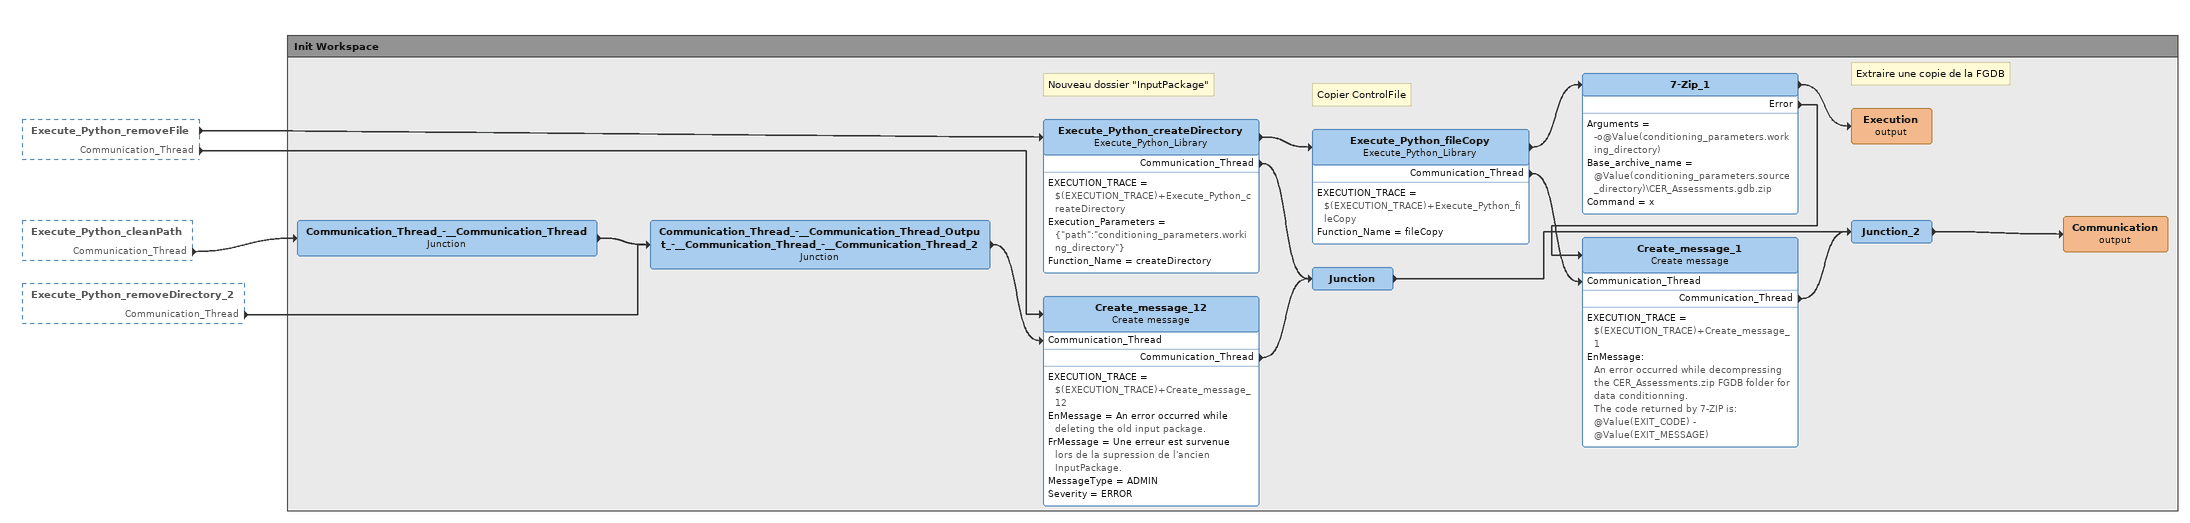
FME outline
Execute_Python_removeFile [outside]
    -> Execute_Python_createDirectory
    Communication_Thread -> Create_message_12
Execute_Python_cleanPath [outside]
    Communication_Thread -> Communication_Thread_-__Communication_Thread
Execute_Python_removeDirectory_2 [outside]
    Communication_Thread -> Communication_Thread_-__Communication_Thread_Output_-__Communication_Thread_-__Communication_Thread_2

Bookmark: Init Workspace
Note: Nouveau dossier "InputPackage"
Execute_Python_createDirectory: Execute_Python_Library
    EXECUTION_TRACE = $(EXECUTION_TRACE)+Execute_Python_createDirectory
    Execution_Parameters = {"path":"conditioning_parameters.working_directory"}
    Function_Name = createDirectory
    -> Execute_Python_fileCopy
    Communication_Thread -> Junction
Note: Copier ControlFile
Execute_Python_fileCopy: Execute_Python_Library
    EXECUTION_TRACE = $(EXECUTION_TRACE)+Execute_Python_fileCopy
    Function_Name = fileCopy
    -> 7-Zip_1
    Communication_Thread -> Create_message_1 [Communication_Thread]
Note: Extraire une copie de la FGDB
7-Zip_1
    Arguments = -o@Value(conditioning_parameters.working_directory)
    Base_archive_name = @Value(conditioning_parameters.source_directory)\CER_Assessments.gdb.zip
    Command = x
    -> Execution (output)
    Error -> Create_message_1
Execution (output)
Create_message_1: Create message
    EXECUTION_TRACE = $(EXECUTION_TRACE)+Create_message_1
    EnMessage:
      An error occurred while decompressing the CER_Assessments.zip FGDB folder for data conditionning.
      The code returned by 7-ZIP is: @Value(EXIT_CODE) - @Value(EXIT_MESSAGE)
    Communication_Thread -> Junction_2
Communication_Thread_-__Communication_Thread: Junction
    -> Communication_Thread_-__Communication_Thread_Output_-__Communication_Thread_-__Communication_Thread_2
Communication_Thread_-__Communication_Thread_Output_-__Communication_Thread_-__Communication_Thread_2: Junction
    -> Create_message_12 [Communication_Thread]
Create_message_12: Create message
    EXECUTION_TRACE = $(EXECUTION_TRACE)+Create_message_12
    EnMessage = An error occurred while deleting the old input package.
    FrMessage = Une erreur est survenue lors de la supression de l'ancien InputPackage.
    MessageType = ADMIN
    Severity = ERROR
    Communication_Thread -> Junction
Junction
    -> Junction_2
Junction_2
    -> Communication (output)
Communication (output)
